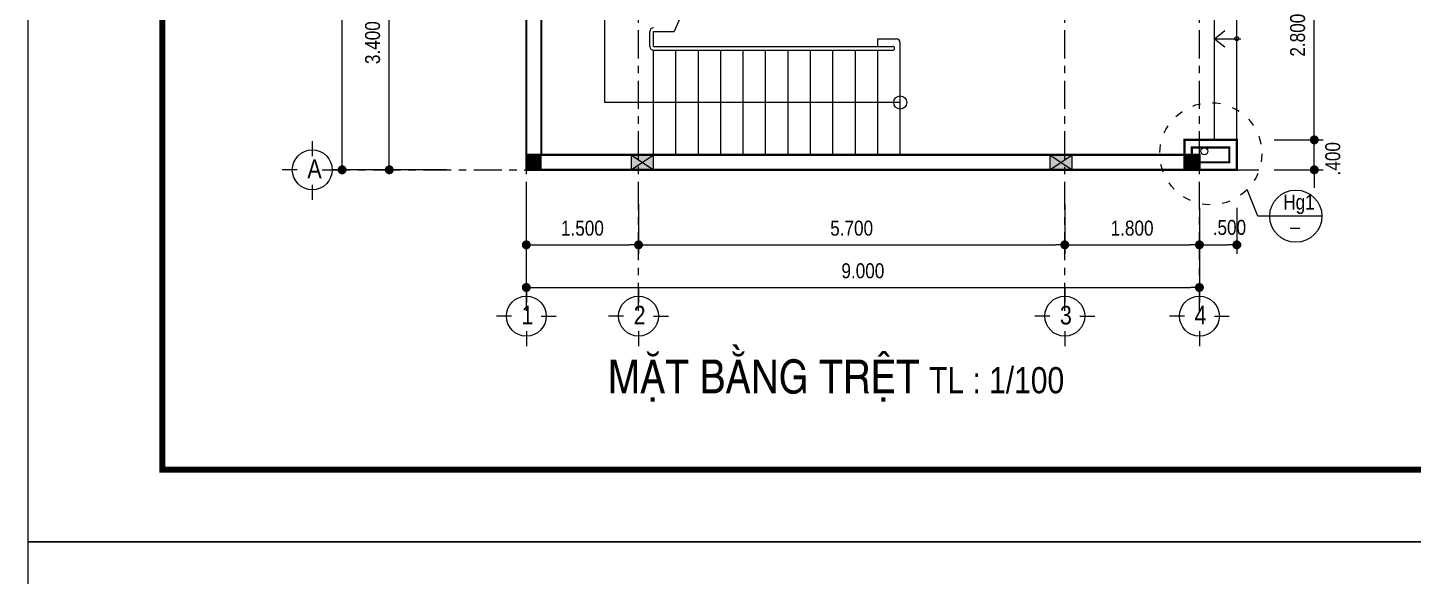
# Model space of a CAD drawing. Header units: millimetres. Extents: x 100 to 288, y -65 to 177.
# Drawn here: x 119.75 to 138.28, y 116.98 to 124.32 of the extents above; entities that cross this region are included whole.
import ezdxf

# ---------------------------------------------------------------- set-up
doc = ezdxf.new("R2010")
doc.units = ezdxf.units.MM
doc.header["$LTSCALE"] = 0.3
doc.header["$MEASUREMENT"] = 0
doc.header["$PDMODE"] = 2
doc.linetypes.add('ACAD_ISO03W100', pattern=[30, 12, -18])
doc.linetypes.add('CENTER', pattern=[2, 1.25, -0.25, 0.25, -0.25])
doc.layers.get('0').update_dxf_attribs({"linetype": 'CONTINUOUS', "lineweight": 13})
doc.layers.get('DEFPOINTS').update_dxf_attribs({"linetype": 'CONTINUOUS', "lineweight": 13})
for name, color, linetype in [('CHU', 3, 'CONTINUOUS'), ('HATCH', 8, 'CONTINUOUS'), ('LAYER 1', 1, 'CONTINUOUS'), ('LAYER 7', 7, 'CONTINUOUS'), ('LAYER1', 1, 'CONTINUOUS'), ('LAYER5', 5, 'CONTINUOUS'), ('LAYER7', 7, 'CONTINUOUS')]:
    doc.layers.add(name, color=color, linetype=linetype)
doc.styles.add('HELVE-KT', font='VHELVCN.TTF')
doc.dimstyles.new('1-100', dxfattribs={"dimtxt": 0.2, "dimasz": 0.12, "dimexe": 0.12, "dimexo": 0.2, "dimgap": 0.12, "dimtad": 1, "dimdec": 3, "dimzin": 4, "dimdsep": 46, "dimtxsty": 'HELVE-KT', "dimblk1": 'DOT', "dimblk2": 'DOT', "dimsah": 1, "dimcen": -0.18, "dimadec": 3, "dimazin": 0, "dimtfac": 1, "dimtdec": 3, "dimtmove": 2, "dimatfit": 3, "dimldrblk": 'DOT', "dimfxl": 0, "dimtolj": 1, "dimtzin": 4, "dimarcsym": 0})

# ---------------------------------------------------------------- blocks, each defined once
blk = doc.blocks.new('_DOT')
at = {"color": 0, "linetype": 'ByBlock'}
blk.add_line((-0.5, 0), (-1, 0), dxfattribs=at)
at = {"color": 0, "linetype": 'ByBlock', "const_width": 0.5}
blk.add_lwpolyline([(-0.25, 0, 1), (0.25, 0, 1)], format="xyb", close=True, dxfattribs=at)
blk = doc.blocks.new('*D162')
at = {"layer": 'DEFPOINTS', "color": 0, "lineweight": -2, "ltscale": 5}
for p in [(126.416, 122.157), (127.916, 122.157), (127.916, 121.415)]:
    blk.add_point(p, dxfattribs=at)
at = {"layer": 'LAYER 1', "color": 0, "lineweight": -2, "ltscale": 5}
for p, q in [((126.416, 121.957), (126.416, 121.295)), ((127.916, 121.957), (127.916, 121.295)), ((126.536, 121.415), (127.796, 121.415))]:
    blk.add_line(p, q, dxfattribs=at)
at = {"layer": 'LAYER 1', "color": 0, "lineweight": -2, "ltscale": 5, "xscale": 0.12, "yscale": 0.12, "zscale": 0.12, "rotation": 180}
blk.add_blockref('_DOT', (126.416, 121.415), dxfattribs=at)
at = {"layer": 'LAYER 1', "color": 0, "lineweight": -2, "ltscale": 5, "xscale": 0.12, "yscale": 0.12, "zscale": 0.12}
blk.add_blockref('_DOT', (127.916, 121.415), dxfattribs=at)
at = {"layer": 'LAYER 1', "color": 0, "ltscale": 5, "insert": (127.166, 121.637), "char_height": 0.2, "attachment_point": 5, "style": 'HELVE-KT'}
blk.add_mtext('\\A1;1.500', dxfattribs=at)
blk = doc.blocks.new('*D163')
at = {"layer": 'DEFPOINTS', "color": 0, "lineweight": -2, "ltscale": 5}
for p in [(127.916, 122.157), (133.616, 122.157), (133.616, 121.415)]:
    blk.add_point(p, dxfattribs=at)
at = {"layer": 'LAYER 1', "color": 0, "lineweight": -2, "ltscale": 5}
for p, q in [((127.916, 121.957), (127.916, 121.295)), ((133.616, 121.957), (133.616, 121.295)), ((128.036, 121.415), (133.496, 121.415))]:
    blk.add_line(p, q, dxfattribs=at)
at = {"layer": 'LAYER 1', "color": 0, "lineweight": -2, "ltscale": 5, "xscale": 0.12, "yscale": 0.12, "zscale": 0.12, "rotation": 180}
blk.add_blockref('_DOT', (127.916, 121.415), dxfattribs=at)
at = {"layer": 'LAYER 1', "color": 0, "lineweight": -2, "ltscale": 5, "xscale": 0.12, "yscale": 0.12, "zscale": 0.12}
blk.add_blockref('_DOT', (133.616, 121.415), dxfattribs=at)
at = {"layer": 'LAYER 1', "color": 0, "ltscale": 5, "insert": (130.766, 121.637), "char_height": 0.2, "attachment_point": 5, "style": 'HELVE-KT'}
blk.add_mtext('\\A1;5.700', dxfattribs=at)
blk = doc.blocks.new('*D164')
at = {"layer": 'DEFPOINTS', "color": 0, "lineweight": -2, "ltscale": 5}
for p in [(124.584, 125.818), (125.545, 125.818), (125.545, 122.418)]:
    blk.add_point(p, dxfattribs=at)
at = {"layer": 'LAYER 1', "color": 0, "lineweight": -2, "ltscale": 5}
for p, q in [((125.345, 125.818), (124.464, 125.818)), ((124.584, 122.538), (124.584, 125.698)), ((125.345, 122.418), (124.464, 122.418))]:
    blk.add_line(p, q, dxfattribs=at)
at = {"layer": 'LAYER 1', "color": 0, "lineweight": -2, "ltscale": 5, "xscale": 0.12, "yscale": 0.12, "zscale": 0.12}
for p, rotation in [((124.584, 125.818), 90), ((124.584, 122.418), 270)]:
    blk.add_blockref('_DOT', p, dxfattribs=dict(at, rotation=rotation))
at = {"layer": 'LAYER 1', "color": 0, "ltscale": 5, "insert": (124.361, 124.118), "char_height": 0.2, "attachment_point": 5, "rotation": 90, "style": 'HELVE-KT'}
blk.add_mtext('\\A1;3.400', dxfattribs=at)
blk = doc.blocks.new('*D170')
at = {"layer": 'DEFPOINTS', "color": 0, "lineweight": -2, "ltscale": 5}
for p in [(123.953, 144.918), (124.923, 144.918), (124.923, 122.418)]:
    blk.add_point(p, dxfattribs=at)
at = {"layer": 'LAYER 1', "color": 0, "lineweight": -2, "ltscale": 5}
for p, q in [((124.723, 144.918), (123.833, 144.918)), ((123.953, 122.538), (123.953, 144.798)), ((124.723, 122.418), (123.833, 122.418))]:
    blk.add_line(p, q, dxfattribs=at)
at = {"layer": 'LAYER 1', "color": 0, "lineweight": -2, "ltscale": 5, "xscale": 0.12, "yscale": 0.12, "zscale": 0.12}
for p, rotation in [((123.953, 144.918), 90), ((123.953, 122.418), 270)]:
    blk.add_blockref('_DOT', p, dxfattribs=dict(at, rotation=rotation))
at = {"layer": 'LAYER 1', "color": 0, "ltscale": 5, "insert": (123.731, 134.079), "char_height": 0.2, "attachment_point": 5, "rotation": 90, "style": 'HELVE-KT'}
blk.add_mtext('\\A1;22.500', dxfattribs=at)
blk = doc.blocks.new('*D220')
at = {"layer": 'DEFPOINTS', "color": 0, "lineweight": -2, "ltscale": 5}
for p in [(133.616, 122.112), (135.416, 122.112), (135.416, 121.415)]:
    blk.add_point(p, dxfattribs=at)
at = {"layer": 'LAYER 1', "color": 0, "lineweight": -2, "ltscale": 5}
for p, q in [((133.616, 121.912), (133.616, 121.295)), ((135.416, 121.912), (135.416, 121.295)), ((133.736, 121.415), (135.296, 121.415))]:
    blk.add_line(p, q, dxfattribs=at)
at = {"layer": 'LAYER 1', "color": 0, "lineweight": -2, "ltscale": 5, "xscale": 0.12, "yscale": 0.12, "zscale": 0.12, "rotation": 180}
blk.add_blockref('_DOT', (133.616, 121.415), dxfattribs=at)
at = {"layer": 'LAYER 1', "color": 0, "lineweight": -2, "ltscale": 5, "xscale": 0.12, "yscale": 0.12, "zscale": 0.12}
blk.add_blockref('_DOT', (135.416, 121.415), dxfattribs=at)
at = {"layer": 'LAYER 1', "color": 0, "ltscale": 5, "insert": (134.516, 121.637), "char_height": 0.2, "attachment_point": 5, "style": 'HELVE-KT'}
blk.add_mtext('\\A1;1.800', dxfattribs=at)
blk = doc.blocks.new('*D221')
at = {"layer": 'DEFPOINTS', "color": 0, "lineweight": -2, "ltscale": 5}
for p in [(126.416, 121.563), (135.416, 121.563), (135.416, 120.845)]:
    blk.add_point(p, dxfattribs=at)
at = {"layer": 'LAYER 1', "color": 0, "lineweight": -2, "ltscale": 5}
for p, q in [((126.416, 121.363), (126.416, 120.725)), ((135.416, 121.363), (135.416, 120.725)), ((126.536, 120.845), (135.296, 120.845))]:
    blk.add_line(p, q, dxfattribs=at)
at = {"layer": 'LAYER 1', "color": 0, "lineweight": -2, "ltscale": 5, "xscale": 0.12, "yscale": 0.12, "zscale": 0.12, "rotation": 180}
blk.add_blockref('_DOT', (126.416, 120.845), dxfattribs=at)
at = {"layer": 'LAYER 1', "color": 0, "lineweight": -2, "ltscale": 5, "xscale": 0.12, "yscale": 0.12, "zscale": 0.12}
blk.add_blockref('_DOT', (135.416, 120.845), dxfattribs=at)
at = {"layer": 'LAYER 1', "color": 0, "ltscale": 5, "insert": (130.916, 121.067), "char_height": 0.2, "attachment_point": 5, "style": 'HELVE-KT'}
blk.add_mtext('\\A1;9.000', dxfattribs=at)
blk = doc.blocks.new('*D239')
at = {"layer": 'DEFPOINTS', "color": 0, "lineweight": -2, "ltscale": 5}
for p in [(135.416, 122.112), (135.916, 122.112), (135.916, 121.415)]:
    blk.add_point(p, dxfattribs=at)
at = {"layer": 'LAYER 1', "color": 0, "lineweight": -2, "ltscale": 5}
for p, q in [((135.416, 121.912), (135.416, 121.295)), ((135.916, 121.912), (135.916, 121.295)), ((135.536, 121.415), (135.796, 121.415))]:
    blk.add_line(p, q, dxfattribs=at)
at = {"layer": 'LAYER 1', "color": 0, "lineweight": -2, "ltscale": 5, "xscale": 0.12, "yscale": 0.12, "zscale": 0.12, "rotation": 180}
blk.add_blockref('_DOT', (135.416, 121.415), dxfattribs=at)
at = {"layer": 'LAYER 1', "color": 0, "lineweight": -2, "ltscale": 5, "xscale": 0.12, "yscale": 0.12, "zscale": 0.12}
blk.add_blockref('_DOT', (135.916, 121.415), dxfattribs=at)
at = {"layer": 'LAYER 1', "color": 0, "ltscale": 5, "insert": (135.817, 121.647), "char_height": 0.2, "attachment_point": 5, "style": 'HELVE-KT'}
blk.add_mtext('\\A1;.500', dxfattribs=at)
blk = doc.blocks.new('*D363')
at = {"layer": 'DEFPOINTS', "color": 0, "lineweight": -2, "ltscale": 5}
for p in [(136.217, 122.818), (136.952, 122.818), (136.217, 122.418)]:
    blk.add_point(p, dxfattribs=at)
at = {"layer": 'LAYER 1', "color": 0, "lineweight": -2, "ltscale": 5}
for p, q in [((136.952, 122.938), (136.952, 123.058)), ((136.417, 122.818), (137.072, 122.818)), ((136.952, 122.418), (136.952, 122.818)), ((136.417, 122.418), (137.072, 122.418)), ((136.952, 122.298), (136.952, 122.178))]:
    blk.add_line(p, q, dxfattribs=at)
at = {"layer": 'LAYER 1', "color": 0, "lineweight": -2, "ltscale": 5, "xscale": 0.12, "yscale": 0.12, "zscale": 0.12}
for p, rotation in [((136.952, 122.818), 270), ((136.952, 122.418), 90)]:
    blk.add_blockref('_DOT', p, dxfattribs=dict(at, rotation=rotation))
at = {"layer": 'LAYER 1', "color": 0, "ltscale": 5, "insert": (137.2, 122.566), "char_height": 0.2, "attachment_point": 5, "rotation": 90, "style": 'HELVE-KT'}
blk.add_mtext('\\A1;.400', dxfattribs=at)
blk = doc.blocks.new('*D364')
at = {"layer": 'DEFPOINTS', "color": 0, "lineweight": -2, "ltscale": 5}
for p in [(136.217, 125.618), (136.952, 125.618), (136.217, 122.818)]:
    blk.add_point(p, dxfattribs=at)
at = {"layer": 'LAYER 1', "color": 0, "lineweight": -2, "ltscale": 5}
for p, q in [((136.417, 125.618), (137.072, 125.618)), ((136.952, 122.938), (136.952, 125.498)), ((136.417, 122.818), (137.072, 122.818))]:
    blk.add_line(p, q, dxfattribs=at)
at = {"layer": 'LAYER 1', "color": 0, "lineweight": -2, "ltscale": 5, "xscale": 0.12, "yscale": 0.12, "zscale": 0.12}
for p, rotation in [((136.952, 125.618), 90), ((136.952, 122.818), 270)]:
    blk.add_blockref('_DOT', p, dxfattribs=dict(at, rotation=rotation))
at = {"layer": 'LAYER 1', "color": 0, "ltscale": 5, "insert": (136.73, 124.218), "char_height": 0.2, "attachment_point": 5, "rotation": 90, "style": 'HELVE-KT'}
blk.add_mtext('\\A1;2.800', dxfattribs=at)

msp = doc.modelspace()

# ---------------------------------------------------------------- hatches: boundary and pattern name
at = {"layer": 'LAYER7', "ltscale": 5}
h = msp.add_hatch(color=256, dxfattribs=at)
h.paths.add_polyline_path([(126.51611, 122.51777), (126.41611, 122.61777), (126.41611, 122.41777)])
h.paths.add_polyline_path([(126.51611, 122.51777), (126.41611, 122.41777), (126.61611, 122.41777)])
h.paths.add_polyline_path([(126.61611, 122.61777), (126.51611, 122.51777), (126.61611, 122.41777)])
h.paths.add_polyline_path([(126.61611, 122.61777), (126.41611, 122.61777), (126.51611, 122.51777)])
h = msp.add_hatch(color=256, dxfattribs=at)
h.paths.add_polyline_path([(127.81611, 122.61777), (127.81611, 122.41777), (127.96611, 122.51777)])
h.paths.add_polyline_path([(127.96611, 122.51777), (128.11611, 122.61777), (127.81611, 122.61777)])
h.paths.add_polyline_path([(127.81611, 122.41777), (128.11611, 122.41777), (127.96611, 122.51777)])
h.paths.add_polyline_path([(127.96611, 122.51777), (128.11611, 122.41777), (128.11611, 122.61777)])
h = msp.add_hatch(color=256, dxfattribs=at)
h.paths.add_polyline_path([(133.41611, 122.61777), (133.41611, 122.41777), (133.56611, 122.51777)])
h.paths.add_polyline_path([(133.56611, 122.51777), (133.71611, 122.61777), (133.41611, 122.61777)])
h.paths.add_polyline_path([(133.41611, 122.41777), (133.71611, 122.41777), (133.56611, 122.51777)])
h.paths.add_polyline_path([(133.56611, 122.51777), (133.71611, 122.41777), (133.71611, 122.61777)])
h = msp.add_hatch(color=256, dxfattribs=at)
h.paths.add_polyline_path([(135.31611, 122.51777), (135.21611, 122.61777), (135.21611, 122.41777)])
h.paths.add_polyline_path([(135.31611, 122.51777), (135.21611, 122.41777), (135.41611, 122.41777)])
h.paths.add_polyline_path([(135.41611, 122.61777), (135.31611, 122.51777), (135.41611, 122.41777)])
h.paths.add_polyline_path([(135.41611, 122.61777), (135.21611, 122.61777), (135.31611, 122.51777)])
h = msp.add_hatch(color=256, dxfattribs=at)
h.paths.add_polyline_path([(135.31611, 122.51777), (135.21611, 122.61777), (135.21611, 122.41777)])
h.paths.add_polyline_path([(135.31611, 122.51777), (135.21611, 122.41777), (135.41611, 122.41777)])
h.paths.add_polyline_path([(135.41611, 122.61777), (135.31611, 122.51777), (135.41611, 122.41777)])
h.paths.add_polyline_path([(135.41611, 122.61777), (135.21611, 122.61777), (135.31611, 122.51777)])

# ---------------------------------------------------------------- linework, layer by layer
at = {"layer": 'CHU'}
for points in [[(123.5534, 122.8011), (123.5534, 122.6011)], [(123.3534, 122.41777), (123.1534, 122.41777)], [(123.7534, 122.41777), (123.9534, 122.41777)], [(123.5534, 122.21777), (123.5534, 122.01777)], [(126.41611, 120.84512), (126.41611, 120.64512)], [(127.91611, 120.84512), (127.91611, 120.64512)], [(133.61611, 120.84512), (133.61611, 120.64512)], [(135.41611, 120.84512), (135.41611, 120.64512)], [(126.21611, 120.46179), (126.01611, 120.46179)], [(126.61611, 120.46179), (126.81611, 120.46179)], [(127.71611, 120.46179), (127.51611, 120.46179)], [(128.11611, 120.46179), (128.31611, 120.46179)], [(133.41611, 120.46179), (133.21611, 120.46179)], [(133.81611, 120.46179), (134.01611, 120.46179)], [(135.21611, 120.46179), (135.01611, 120.46179)], [(135.61611, 120.46179), (135.81611, 120.46179)], [(126.41611, 120.26179), (126.41611, 120.06179)], [(127.91611, 120.26179), (127.91611, 120.06179)], [(133.61611, 120.26179), (133.61611, 120.06179)], [(135.41611, 120.26179), (135.41611, 120.06179)]]:
    msp.add_lwpolyline(points, dxfattribs=at)
for centre in [(123.5534, 122.41777), (126.41611, 120.46179), (127.91611, 120.46179), (133.61611, 120.46179), (135.41611, 120.46179)]:
    msp.add_circle(centre, 0.26667, dxfattribs=at)
at = {"layer": 'DEFPOINTS', "linetype": 'Continuous', "ltscale": 0.08}
for points in [[(119.74885, 117.44536), (161.74885, 117.44536), (161.74885, 147.14536), (119.74885, 147.14536)], [(119.74885, 87.74536), (161.74885, 87.74536), (161.74885, 117.44536), (119.74885, 117.44536)]]:
    msp.add_lwpolyline(points, close=True, dxfattribs=at)
at = {"layer": 'HATCH', "linetype": 'CENTER'}
for points in [[(126.41611, 120.53316), (126.41611, 145.40621)], [(127.91611, 120.53316), (127.91611, 145.40621)], [(133.61611, 120.53316), (133.61611, 145.40621)], [(135.41611, 120.53316), (135.41611, 145.40621)], [(123.68717, 122.41777), (136.29486, 122.41777)]]:
    msp.add_lwpolyline(points, dxfattribs=at)
at = {"layer": 'LAYER 1', "ltscale": 5}
for p, q in [((129.01611, 125.71777), (128.39469, 124.26777)), ((127.46657, 123.31777), (127.46657, 125.01777)), ((131.41611, 123.31777), (127.46657, 123.31777))]:
    msp.add_line(p, q, dxfattribs=at)
for points in [[(135.61611, 124.17081), (135.75635, 124.27942)], [(135.61611, 124.17081), (135.9699, 124.17081)], [(135.61611, 124.17081), (135.75635, 124.06221)]]:
    msp.add_lwpolyline(points, dxfattribs=at)
for centre, radius in [((135.91611, 124.17081), 0.02635), ((131.41611, 123.31777), 0.0877), ((135.48223, 122.66547), 0.045)]:
    msp.add_circle(centre, radius, dxfattribs=at)
at = {"layer": 'LAYER 7', "ltscale": 20}
msp.add_lwpolyline([(137.05382, 121.79782), (136.19642, 121.79782), (136.05459, 122.15313)], dxfattribs=at)
at = {"layer": 'LAYER 7', "linetype": 'ACAD_ISO03W100', "ltscale": 0.03}
msp.add_circle((135.56895, 122.63296), 0.6827, dxfattribs=at)
at = {"layer": 'LAYER 7', "ltscale": 20}
msp.add_circle((136.70498, 121.79782), 0.34883, dxfattribs=at)
at = {"layer": 'LAYER5', "color": 163, "linetype": 'Continuous'}
for p, q in [((128.06611, 124.06777), (128.06611, 124.26777)), ((128.11611, 124.06777), (128.11611, 124.26777)), ((128.11611, 124.26777), (128.39469, 124.26777)), ((128.11611, 124.06777), (131.31611, 124.06777)), ((128.11611, 124.01777), (131.31611, 124.01777))]:
    msp.add_line(p, q, dxfattribs=at)
for centre, radius, start, end in [((128.11611, 124.26777), 0.05, 90, 180), ((128.11611, 124.06777), 0.05, 180, 270), ((131.31611, 124.04277), 0.025, 270, 90)]:
    msp.add_arc(centre, radius, start, end, dxfattribs=at)
at = {"layer": 'LAYER7', "ltscale": 5}
for p, q in [((135.91611, 122.41777), (135.91611, 144.91777)), ((135.61611, 122.81777), (135.61611, 144.51777)), ((131.11611, 124.06777), (131.11611, 124.16777)), ((131.11611, 124.16777), (131.36611, 124.16777)), ((128.11611, 122.61777), (128.11611, 124.01777)), ((128.41611, 122.61777), (128.41611, 124.01777)), ((128.71611, 122.61777), (128.71611, 124.01777)), ((129.01611, 122.61777), (129.01611, 124.01777)), ((129.31611, 122.61777), (129.31611, 124.01777)), ((129.61611, 122.61777), (129.61611, 124.01777)), ((129.91611, 122.61777), (129.91611, 124.01777)), ((130.21611, 122.61777), (130.21611, 124.01777)), ((130.51611, 122.61777), (130.51611, 124.01777)), ((130.81611, 122.61777), (130.81611, 124.01777)), ((131.11611, 122.61777), (131.11611, 124.01777)), ((131.41611, 122.61777), (131.41611, 124.11777)), ((126.41611, 122.41777), (126.61611, 122.61777)), ((126.41611, 122.61777), (126.61611, 122.41777)), ((127.81611, 122.41777), (128.11611, 122.61777)), ((127.81611, 122.61777), (128.11611, 122.41777)), ((133.41611, 122.41777), (133.71611, 122.61777)), ((133.41611, 122.61777), (133.71611, 122.41777)), ((135.21611, 122.41777), (135.41611, 122.61777)), ((135.21611, 122.61777), (135.41611, 122.41777)), ((135.21611, 122.41777), (135.41611, 122.61777)), ((135.21611, 122.61777), (135.41611, 122.41777)), ((133.71611, 122.41777), (135.41611, 122.41777))]:
    msp.add_line(p, q, dxfattribs=at)
at = {"layer": 'LAYER7', "linetype": 'Continuous', "const_width": 0.08}
msp.add_lwpolyline([(160.74885, 146.18282), (121.54885, 146.18282), (121.54885, 118.40791), (160.74885, 118.40791)], close=True, dxfattribs=at)
at = {"layer": 'LAYER7', "ltscale": 5, "const_width": 0.03}
for points in [[(126.41611, 122.41777), (126.41611, 125.81777)], [(126.61611, 122.61777), (126.61611, 125.71777)], [(126.41611, 122.61777), (133.71611, 122.61777)], [(133.71611, 122.41777), (135.41611, 122.41777), (135.41611, 122.61777), (133.71611, 122.61777)], [(133.71611, 122.41777), (126.41611, 122.41777)]]:
    msp.add_lwpolyline(points, dxfattribs=at)
for points in [[(135.91611, 122.41777), (135.91611, 122.81777), (135.21611, 122.81777), (135.21611, 122.41777)], [(135.81611, 122.51777), (135.81611, 122.71777), (135.31611, 122.71777), (135.31611, 122.51777)]]:
    msp.add_lwpolyline(points, close=True, dxfattribs=at)
at = {"layer": 'LAYER7', "ltscale": 5}
for points in [[(126.61611, 122.41777), (126.61611, 122.61777), (126.41611, 122.61777), (126.41611, 122.41777)], [(128.11611, 122.41777), (128.11611, 122.61777), (127.81611, 122.61777), (127.81611, 122.41777)], [(133.71611, 122.41777), (133.71611, 122.61777), (133.41611, 122.61777), (133.41611, 122.41777)], [(135.41611, 122.41777), (135.41611, 122.61777), (135.21611, 122.61777), (135.21611, 122.41777)], [(135.41611, 122.41777), (135.41611, 122.61777), (135.21611, 122.61777), (135.21611, 122.41777)]]:
    msp.add_lwpolyline(points, close=True, dxfattribs=at)
msp.add_arc((131.36611, 124.11777), 0.05, 0, 90, dxfattribs=at)

# ---------------------------------------------------------------- texts
at = {"layer": 'LAYER 1', "linetype": 'Continuous', "ltscale": 0.4, "insert": (127.50672, 119.88047), "char_height": 0.2, "width": 10.8090428, "attachment_point": 1, "style": 'HELVE-KT'}
msp.add_mtext('{\\H2.25x;MAËT BAÈNG TREÄT}  {\\H1.75x;TL : 1/100}', dxfattribs=at)
at = {"layer": 'LAYER1', "linetype": 'Continuous', "ltscale": 0.05, "style": 'HELVE-KT'}
for s, insert, char_height, width, attachment_point in [('A', (123.48822, 122.55631), 0.25, 13.0973333, 1), ('Hg1', (136.53723, 121.82673), 0.2, 2.9748386, 7), ('_', (136.63287, 121.62697), 0.2, 2.9748386, 7), ('1', (126.35094, 120.60033), 0.25, 13.0973333, 1), ('2', (127.85094, 120.60033), 0.25, 13.0973333, 1), ('3', (133.55094, 120.60033), 0.25, 13.0973333, 1), ('4', (135.35094, 120.60033), 0.25, 13.0973333, 1)]:
    msp.add_mtext(s, dxfattribs=dict(at, insert=insert, char_height=char_height, width=width, attachment_point=attachment_point))

# ---------------------------------------------------------------- dimensions: what is measured, and where the dimension line sits
at = {"layer": 'LAYER 1', "ltscale": 5}
for base, p1, p2, picture, middle in [((123.9534, 144.91777), (124.92335, 122.41777), (124.92335, 144.91777), '*D170', (123.73127, 134.07878)), ((136.95211, 122.81777), (136.21705, 122.41777), (136.21705, 122.81777), '*D363', (137.20011, 122.56647))]:
    dim = msp.add_linear_dim(base=base, p1=p1, p2=p2, angle=90, dimstyle='1-100', dxfattribs=at)
    dim.commit()
    dim.dimension.update_dxf_attribs({"geometry": picture, "text_midpoint": middle, "dimtype": 160})
for base, p1, p2, angle, picture, middle in [((124.58358, 125.81777), (125.5454, 122.41777), (125.5454, 125.81777), 90, '*D164', (124.36145, 124.11777)), ((136.95211, 125.61777), (136.21705, 122.81777), (136.21705, 125.61777), 90, '*D364', (136.72998, 124.21777)), ((127.91611, 121.41485), (126.41611, 122.15713), (127.91611, 122.15713), 180, '*D162', (127.16611, 121.63699)), ((133.61611, 121.41485), (127.91611, 122.15713), (133.61611, 122.15713), 180, '*D163', (130.76611, 121.63699)), ((135.41611, 121.41485), (133.61611, 122.11195), (135.41611, 122.11195), 180, '*D220', (134.51611, 121.63699)), ((135.41611, 120.84512), (126.41611, 121.56252), (135.41611, 121.56252), 180, '*D221', (130.91611, 121.06725))]:
    dim = msp.add_linear_dim(base=base, p1=p1, p2=p2, angle=angle, dimstyle='1-100', dxfattribs=at)
    dim.commit()
    dim.dimension.update_dxf_attribs({"geometry": picture, "text_midpoint": middle})
dim = msp.add_linear_dim(base=(135.91611, 121.41485), p1=(135.41611, 122.11195), p2=(135.91611, 122.11195), dimstyle='1-100', dxfattribs=at)
dim.commit()
dim.dimension.update_dxf_attribs({"geometry": '*D239', "text_midpoint": (135.81664, 121.64699), "dimtype": 160})

doc.saveas('drawing.dxf')
